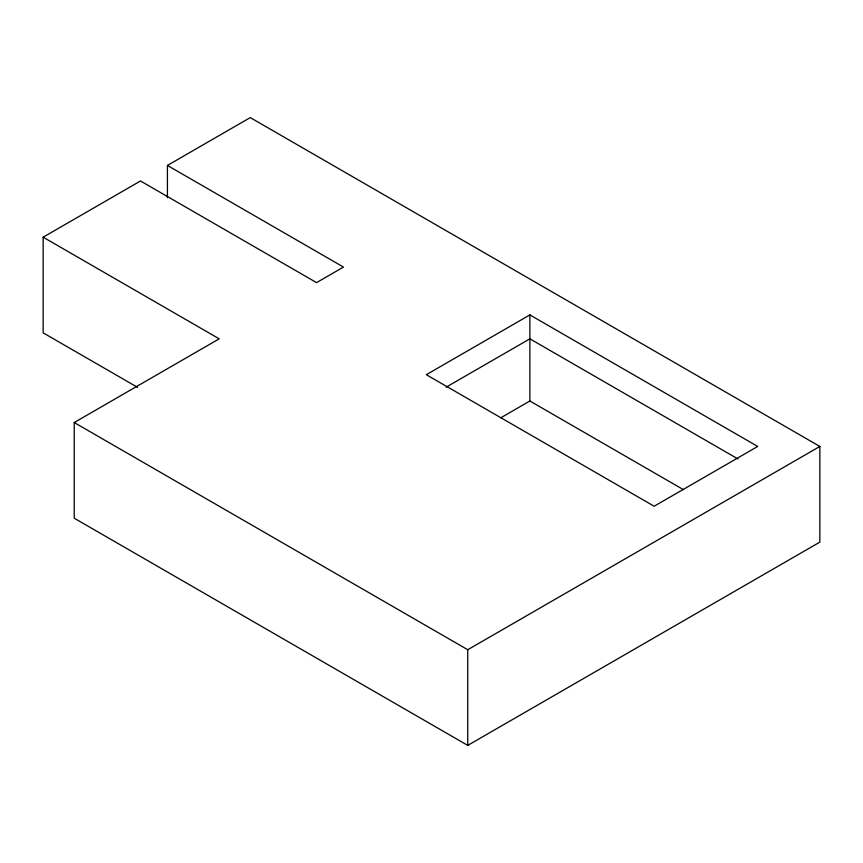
<?xml version="1.0" encoding="UTF-8"?>
<svg xmlns="http://www.w3.org/2000/svg" width="863" height="863" viewBox="0 0 863 863"><rect width="100%" height="100%" fill="white"/><g stroke="black" fill="none" stroke-linecap="round" stroke-linejoin="round"><path stroke-width="1.29" d="M137.584 387.368L43.15 332.848L43.15 237.185L140.496 180.982L316.548 282.622L343.474 267.077L167.422 165.437L167.422 197.767M167.422 165.437L250.27 117.605L819.85 446.451L819.85 542.115L467.746 745.395L74.218 518.199L74.218 422.536L219.202 338.825L43.15 237.185M529.882 314.909L426.322 374.704L654.154 506.236L757.714 446.451L529.882 314.909L529.882 401.004L683.507 489.699M446.106 387.196L529.882 338.825L737.951 458.954M500.745 417.832L529.882 401.004M74.218 422.536L467.746 649.731L819.85 446.451M467.746 649.731L467.746 745.395"/></g></svg>
